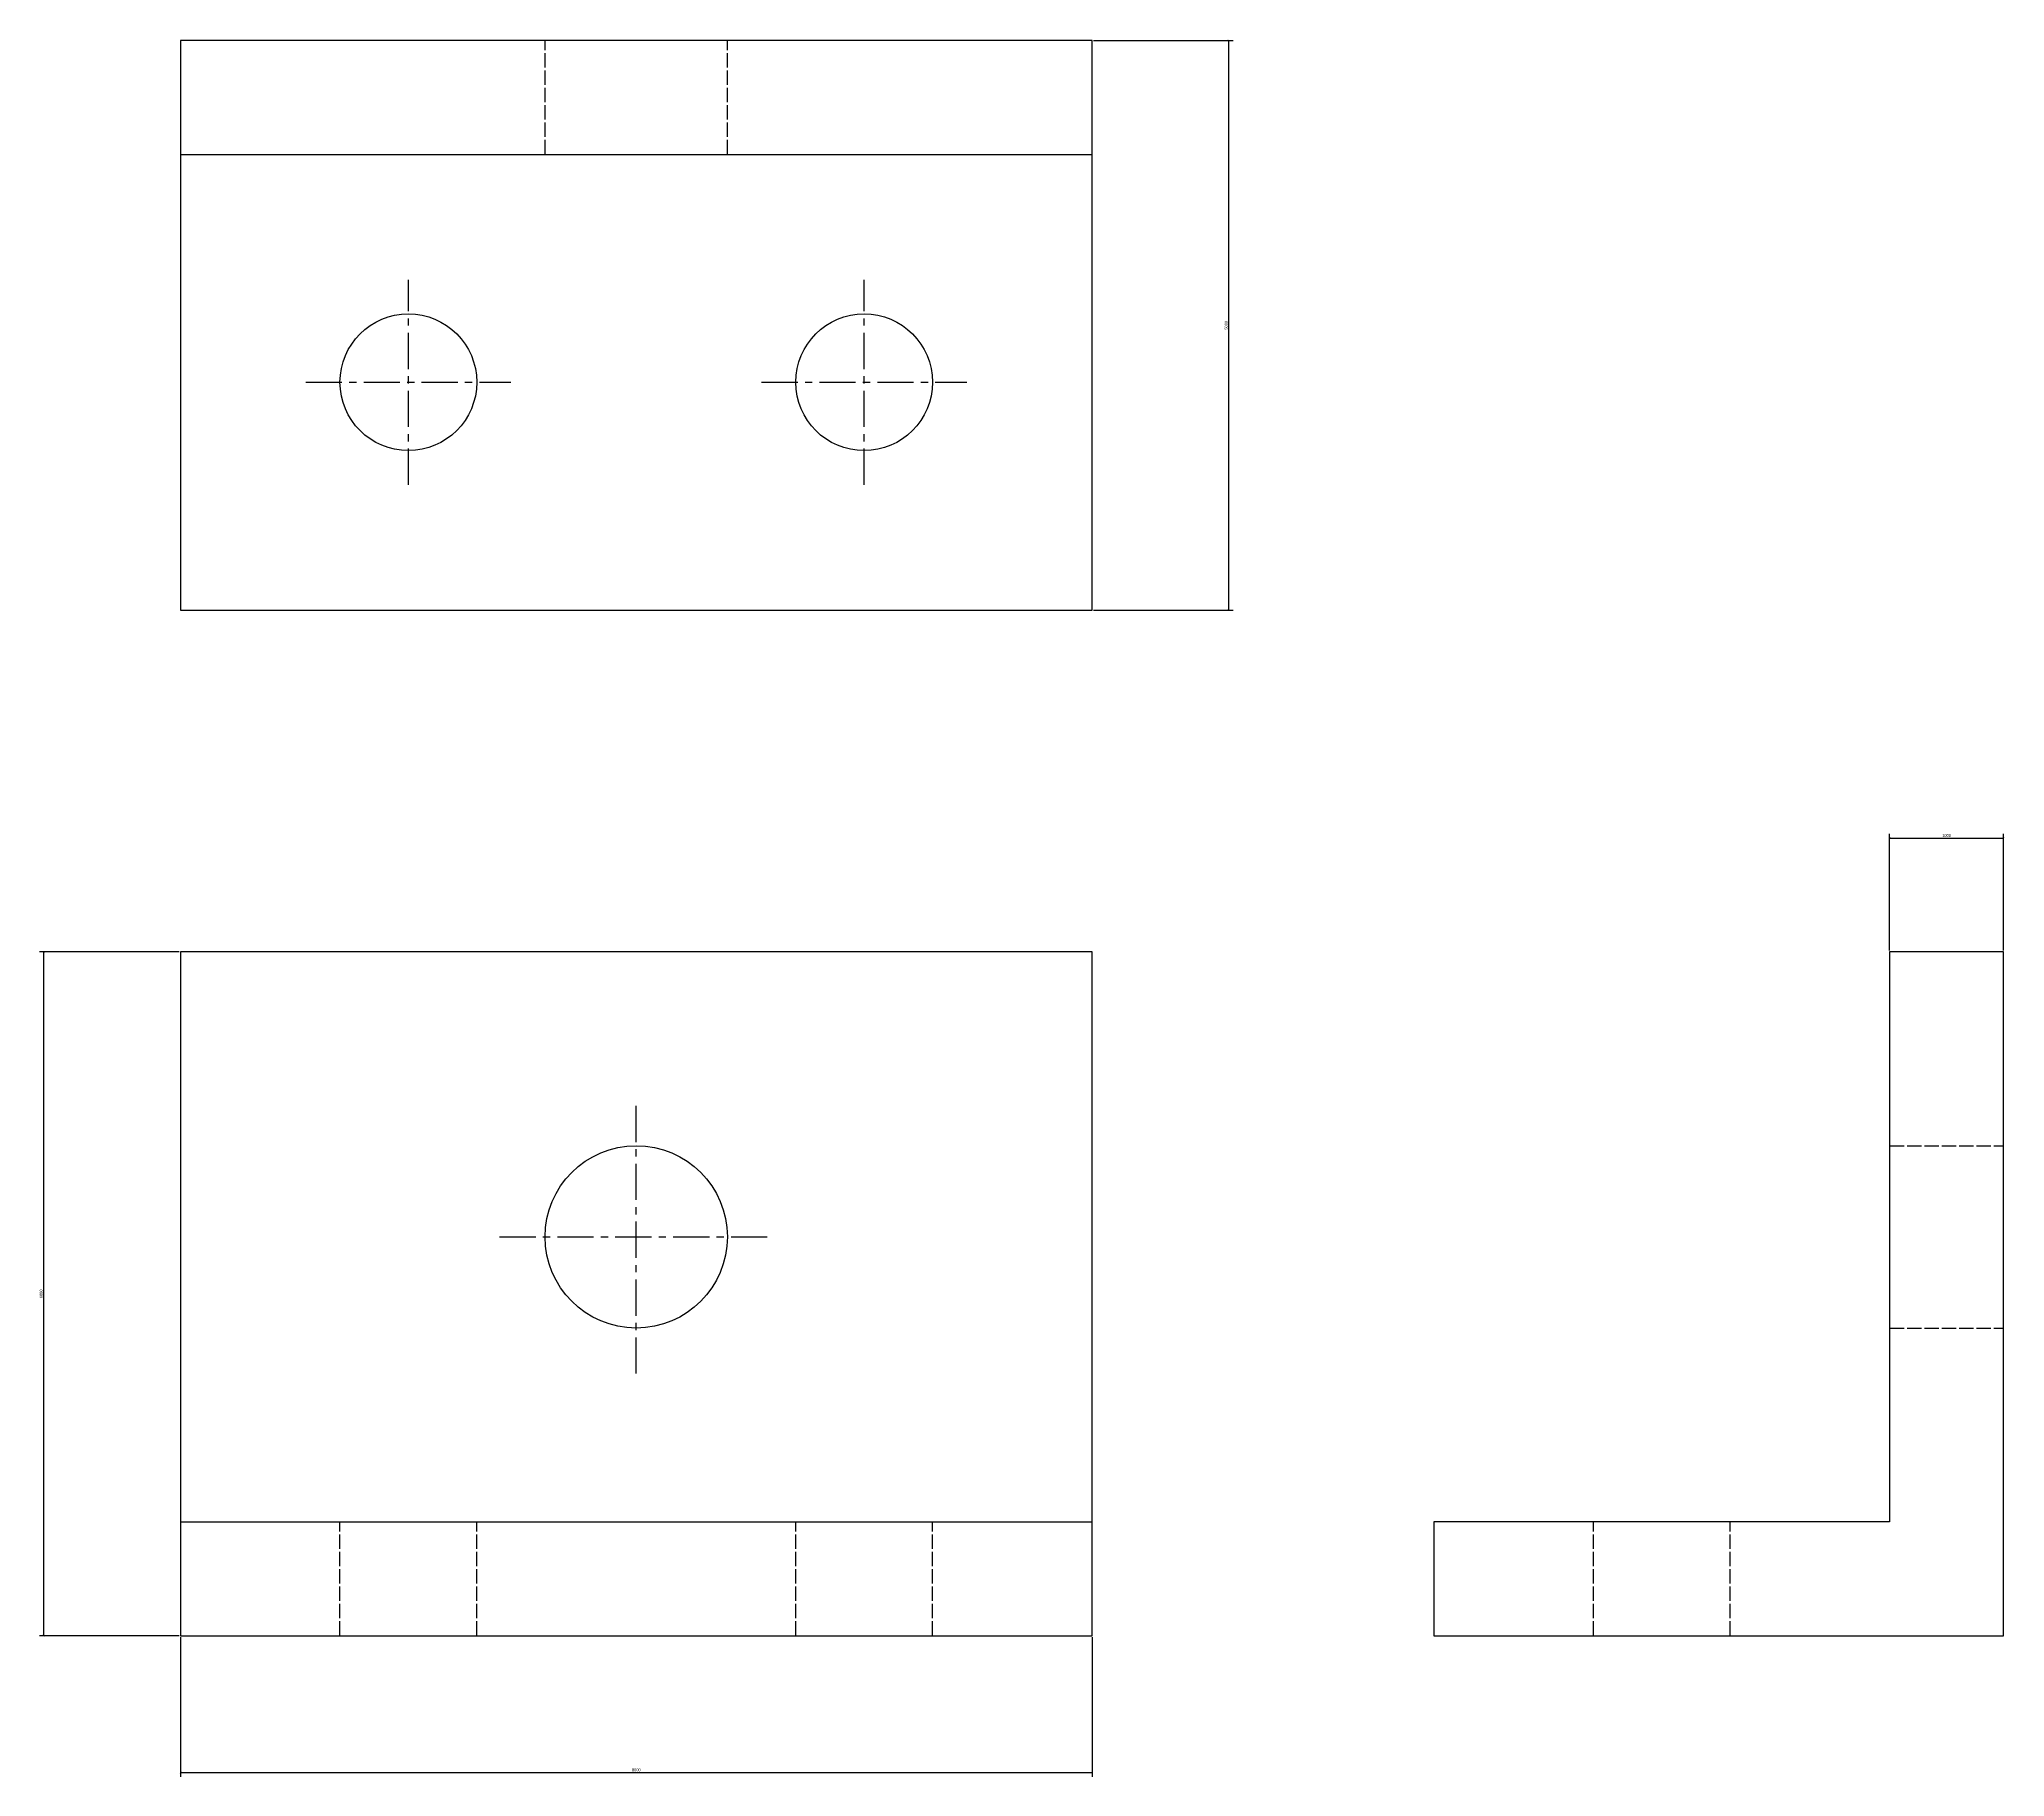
# Model space of a CAD drawing. Header units: metres. Extents: x -12 to 160, y -12 to 140.
import ezdxf

# ---------------------------------------------------------------- set-up
doc = ezdxf.new("R2010")
doc.units = ezdxf.units.M
doc.linetypes.add('CENTER', pattern=[5.08, 3.175, -0.635, 0.635, -0.635])
doc.linetypes.add('DASHED', pattern=[1.524, 1.27, -0.254])
for name, color, linetype in [('CENTER', 1, 'CENTER'), ('DIM', 3, 'Continuous'), ('HIDDEN', 8, 'DASHED'), ('OUTLINE', 7, 'Continuous')]:
    doc.layers.add(name, color=color, linetype=linetype)
doc.styles.add('OpenSansCondensed-Light', font='OpenSansCondensed-Light.ttf')
doc.dimstyles.new('EZDXF', dxfattribs={"dimtxt": 0.25, "dimasz": 0.175, "dimexe": 0.375, "dimexo": 0.125, "dimgap": 0.1, "dimtad": 1, "dimlfac": 100, "dimzin": 12, "dimdsep": 46, "dimtxsty": 'OpenSansCondensed-Light', "dimblk": 'ARCHTICK', "dimcen": 2.5, "dimazin": 3, "dimtfac": 0.5, "dimtmove": 2, "dimatfit": 3})

# ---------------------------------------------------------------- blocks, each defined once
blk = doc.blocks.new('_ARCHTICK')
at = {"color": 0, "linetype": 'BYBLOCK', "const_width": 0.15}
blk.add_lwpolyline([(-0.5, -0.5), (0.5, 0.5)], dxfattribs=at)

msp = doc.modelspace()

# ---------------------------------------------------------------- linework, layer by layer
at = {"layer": 'CENTER'}
for p, q in [((20, 101), (20, 119)), ((60, 101), (60, 119)), ((11, 110), (29, 110)), ((51, 110), (69, 110)), ((40, 23), (40, 47)), ((28, 35), (52, 35))]:
    msp.add_line(p, q, dxfattribs=at)
at = {"layer": 'HIDDEN'}
for p, q in [((32, 130), (32, 140)), ((48, 130), (48, 140)), ((150, 43), (160, 43)), ((150, 27), (160, 27)), ((14, 0), (14, 10)), ((26, 0), (26, 10)), ((54, 0), (54, 10)), ((66, 0), (66, 10)), ((124, 0), (124, 10)), ((136, 0), (136, 10))]:
    msp.add_line(p, q, dxfattribs=at)
at = {"layer": 'OUTLINE'}
for p, q in [((0, 130), (80, 130)), ((0, 10), (80, 10))]:
    msp.add_line(p, q, dxfattribs=at)
for points in [[(0, 90), (80, 90), (80, 140), (0, 140)], [(0, 0), (80, 0), (80, 60), (0, 60)], [(110, 0), (160, 0), (160, 60), (150, 60), (150, 10), (110, 10)]]:
    msp.add_lwpolyline(points, close=True, dxfattribs=at)
for centre, radius in [((20, 110), 6), ((60, 110), 6), ((40, 35), 8)]:
    msp.add_circle(centre, radius, dxfattribs=at)

# ---------------------------------------------------------------- dimensions: what is measured, and where the dimension line sits
at = {"layer": 'DIM'}
for base, p1, p2 in [((92, 90), (80, 90), (80, 140)), ((-12, 0), (0, 0), (0, 60))]:
    msp.add_linear_dim(base=base, p1=p1, p2=p2, angle=90, dimstyle='EZDXF', dxfattribs=at).render()
for base, p1, p2 in [((150, 70), (150, 60), (160, 60)), ((0, -12), (0, 0), (80, 0))]:
    msp.add_linear_dim(base=base, p1=p1, p2=p2, dimstyle='EZDXF', dxfattribs=at).render()

doc.saveas('drawing.dxf')
